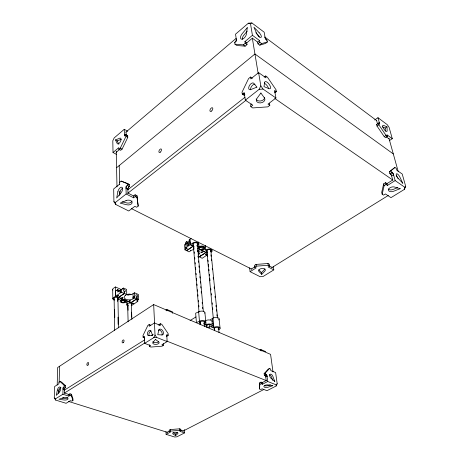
<?xml version="1.0" encoding="UTF-8"?>
<svg xmlns="http://www.w3.org/2000/svg" width="460" height="460" viewBox="0 0 460 460"><rect width="100%" height="100%" fill="white"/><g stroke="black" fill="none" stroke-linecap="round" stroke-linejoin="round"><path stroke-width="0.69" d="M144.428 338.14L144.359 336.421L143.071 337.232L143.002 335.512L147.867 325.41L149.155 324.587L150.656 325.191M60.001 381.518L64.164 385.302L64.13 386.946A2.035 1.041 -70.5 0 0 63.003 389.275L64.492 389.758A2.035 1.041 -70.6 0 1 65.619 387.423L65.653 385.785L61.479 382.001L60.001 381.518L58.926 382.202L58.886 383.824L54.619 386.538L54.28 397.98L55.723 400.096L66.073 403.305L70.391 400.671L71.858 401.131L72.944 400.464L72.968 398.826L71.455 394.277L69.977 393.806L68.879 394.479L64.423 393.058L64.515 388.66M54.28 397.98L55.303 398.964L62.888 394.243L68.85 396.135L69.949 395.456L69.977 393.806M72.944 400.464L71.426 395.928L71.455 394.277M68.85 396.135L68.879 394.479M62.888 394.243L63.043 387.63L64.13 386.946L65.619 387.423M58.874 392.909L58.966 389.401M59.15 382.386L59.57 366.258M124.418 134.291L124.465 135.964L125.931 134.722L127.713 135.729L127.765 137.408L122.101 149.103L120.641 150.322L118.847 149.339L118.806 147.637L113.022 152.501L116.581 154.445M57.195 385.014L57.678 367.5L153.657 304.577L270.572 354.355L273.01 371.91M259.745 382.812L259.641 389.022L260.854 389.488L262.148 388.821L266.972 390.69L276.098 386.015L277.19 383.726L275.62 372.56L270.842 370.605L270.624 369.018L269.422 368.529L268.123 369.219L264.126 373.623L264.339 375.233L265.558 375.722L266.202 380.564L262.269 382.611L261.044 382.128L259.745 382.812L259.641 389.022M276.098 386.015L276.218 384.865L277.19 383.726M119.192 195.494L119.715 192.734A3.824 1.903 -62.9 0 1 122.624 188.312M58.305 393.237L58.828 390.632A2.961 1.501 -70.6 0 1 60.979 387.458M404.3 189.445L404.857 187.306L395.157 180.59L387.452 185.426L386.975 183.62L385.566 182.666L383.663 183.868L381.702 192.401L382.168 194.2L383.559 195.126L385.445 193.953L390.977 197.656L404.3 189.445L405.72 186.455L402.224 174.035L396.767 170.183L396.284 168.423L394.91 167.452L389.39 171.85L389.873 173.633L391.27 174.61M382.168 194.2L384.134 185.673L383.663 183.868M198.231 254.84L198.542 253.805M198.467 254.368L198.766 253.322L198.329 252.804M133.199 296.901L132.871 297.884L133.245 298.425L133.917 297.971L134.228 296.982L133.866 296.447L133.199 296.901L134.171 297.315L133.86 298.304L132.871 297.884M269.485 103.442L269.813 105.346L267.846 106.852L252.718 107.933L250.867 106.697L252.81 105.19L245.335 100.194L259.13 89.338L260.808 85.842L258.618 72.617L250.798 78.89L250.51 77.033L248.572 78.585L242.006 92.224L242.282 94.11L244.145 95.364L244.674 94.955A2.415 1.317 -56.9 0 1 244.939 94.817M144.411 337.738L144.635 343.344L153.795 337.64L155.031 335.07L154.439 322.972L160.425 325.421L160.333 323.719L161.816 324.329L168.118 333.563L168.222 335.277A2.168 1.363 59 0 0 166.842 336.404M118.847 149.339L120.307 148.114L125.982 136.401L125.931 134.722L125.586 135.01M247.244 31.119L244.087 34.845A4.226 2.156 -55.5 0 0 242.322 39.307M264.126 373.623L265.437 372.933L269.422 368.529M261.757 274.39L259.032 271.549A3.375 1.88 -7.8 0 1 259.911 269.083A3.375 1.88 -7.8 0 1 264.23 268.755A3.375 1.88 -7.8 0 1 264.828 271.107L261.757 274.39L261.51 272.665L264.58 269.382A3.369 1.88 -7.8 0 0 264.943 268.893M404.857 187.306L405.72 186.455M175.622 435.654L177.681 433.734A2.633 1.081 -4.1 0 0 176.933 432.417A2.633 1.081 -4.1 0 0 173.558 432.687A2.633 1.081 -4.1 0 0 173.144 434.096L175.622 435.654L175.53 434.125L177.583 432.199M389.39 171.85L394.91 167.452M127.788 131.307L124.269 129.294L114.195 137.908L112.803 140.777L113.022 152.501M248.314 23.247L235.537 34.172L236.538 40.934L234.721 42.475L234.974 44.177L236.762 45.465L245.151 46.172L247.008 44.62L246.732 42.889L244.939 41.584L252.425 35.294L250.441 23.351L248.314 23.247L251.936 23L264.166 32.188L265.138 37.634M125.833 132.187L236.164 38.335M234.974 44.177L243.351 44.873L245.209 43.315L244.939 41.584M116.248 152.271L120.054 149.08M246.732 42.889L252.339 38.191L257.68 42.13L257.974 43.855L259.745 45.155L265.546 43.458L267.409 41.923L266.696 39.922M127.311 136.062L127.713 135.729M257.68 42.13L259.561 40.566L252.425 35.294M257.974 43.855L259.854 42.297L259.561 40.566M259.745 45.155L261.625 43.602L267.409 41.923M116.581 167.727L254.949 53.987L393.311 153.939M119.634 182.309L121.141 181.096L127.437 183.511L129.294 184.483L129.358 186.323A2.633 1.322 -62.7 0 0 127.874 189.382L126.011 188.416A2.639 1.322 -62.7 0 1 127.495 185.351L127.437 183.511M119.68 184.121L113.689 188.928L113.925 201.744L115.834 204.533L128.754 210.996L134.837 206.327L136.66 207.253L138.19 206.08L136.959 195.713L135.113 194.758L133.567 195.96L133.636 197.817L126.178 193.982L125.959 186.57L127.495 185.351L129.358 186.323L128.334 187.134M242.73 93.754L242.282 94.11L244.208 92.581L244.49 94.472M264.189 77.13L265.661 75.963L267.484 77.251L276.046 89.809L276.38 91.689L274.902 92.834M127.828 189.796L244.921 97.29M115.834 204.533L115.471 202.411L126.178 193.982M127.466 193.505L246.014 100.257M251.545 104.035L250.573 104.788L250.867 106.697M133.636 197.817L135.182 196.615L135.113 194.758M274.913 92.31A2.955 1.202 53.5 0 1 276.38 91.689L274.574 90.424L275.931 98.014L267.996 104.109L269.813 105.346M120.336 290.381L120.307 289.064L115.379 286.959L113.269 288.443A3.168 1.736 -1.5 0 0 112.93 290.111M136.798 298.741L131.727 302.157L137.04 298.845L136.976 296.976A1.259 0.799 56 0 0 137.615 295.653A1.259 0.799 56 0 0 135.976 294.958A1.259 0.799 56 0 0 136.735 296.872L136.798 298.741L134.613 297.815L132.974 298.914A5.1 2.76 -2.1 0 1 126.017 299.316A5.1 2.76 -2.1 0 1 125.137 295.596L126.759 294.48L126.621 289.415L123.533 288.086L119.893 290.611L117.662 289.662L115.655 291.053L115.5 293.589L115.379 286.959M188.289 245.663L188.013 242.236L186.766 241.615L185.61 242.414L186.024 247.635L187.277 248.25L184.966 249.843L186.587 250.637L192.383 246.658L186.84 250.757L189.077 251.856L190.934 250.596A5.422 3.151 -4.9 0 1 193.97 249.584M191.17 238.544L190.009 239.355L189.98 241.989L189.773 239.516L189.077 240.005L189.416 244.128L187.093 245.732L186.766 241.615M116.915 290.502L117.576 290.041M186.283 243.432L184.558 244.628L184.966 249.843M188.013 242.236L189.169 241.431M123.533 288.086L117.714 292.06L117.662 289.662M137.735 299.954L137.787 301.392L134.142 303.83L115.748 296.125L115.707 293.721L115.546 296.263L113.419 297.741A3.191 1.719 -1.5 0 0 114.356 300.179M115.748 296.125L121.417 292.215L121.359 289.536M186.024 247.635L190.21 244.749L190.239 242.104L190.446 244.588L193.562 246.14M190.446 244.588L192.786 242.972A3.433 2.024 -5 0 1 197.633 242.604A3.433 2.024 -5 0 1 197.777 245.467L197.19 245.87L199.203 246.698A3.41 1.995 -5.3 0 1 203.861 246.433A3.41 1.995 -5.3 0 1 204.119 249.153L205.81 250.177L206.552 249.682A3.393 1.972 -5.6 0 1 211.18 249.418A3.393 1.972 -5.6 0 1 211.404 252.109L211.255 252.212M374.664 119.979L377.971 117.702L387.308 124.717L389.079 127.316L392.282 138.701L389.493 140.553M124.528 293.532L124.482 291.651A1.276 0.816 55.3 0 0 125.149 290.323A1.276 0.816 55.3 0 0 123.475 289.61A1.276 0.816 55.3 0 0 124.234 291.548L124.28 293.428L119.215 296.907L124.528 293.532L128.374 295.101M376.573 124.418L379.299 122.561A2.467 0.851 55.7 0 1 378.384 123.176L378.833 124.815L386.055 135.412L387.4 136.407L385.572 137.626L384.226 136.637L377.016 126.051L376.573 124.418A2.461 0.851 55.7 0 0 377.033 124.631M377.016 126.051L378.833 124.815M197.857 248.273L199.68 249.182L198.973 247.825L200.778 246.594L203.326 246.802L204.062 248.239L202.256 249.458L199.847 249.262L207.098 252.873M137.787 301.392L136.58 300.88L138.615 299.517L138.431 294.48L134.441 292.767L132.808 293.871A5.077 2.772 -2 0 1 126.408 294.469M122.32 300.133L124.12 300.253L125.149 299.552M199.479 246.986L202.055 247.267L203.406 246.347M382.415 126.891L385.227 128.064L387.027 126.851L387.165 130.565A3.594 1.23 55.9 0 1 385.44 130.818A3.594 1.23 55.9 0 1 382.835 126.995A3.594 1.23 55.9 0 1 383.663 125.43L387.027 126.851M207.506 254.725L202.193 258.284L199.398 256.916L205.2 253.017L199.157 256.795L198.059 256.26M384.226 136.637L386.055 135.412M118.26 291.697L119.893 290.611M165.807 310.172L166.888 309.482L172.586 311.909L172.672 313.289M154.439 322.972L149.23 326.289L149.155 324.587M389.873 173.633L391.793 172.414L393.191 173.391L393.679 175.179M391.621 175.91L393.541 174.691A2.099 0.759 56.9 0 0 392.173 172.684L390.252 173.903A2.099 0.759 56.9 0 1 391.621 175.91L392.731 179.998L386.975 183.62M160.333 323.719L159.028 324.547L159.085 325.68M250.113 271.688L260.159 276.713L263.091 276.489L273.803 269.888L268.111 266.961L269.663 265.995L269.405 264.264L267.973 263.522L256.042 264.425L254.512 265.391L254.748 267.128L256.203 267.864L250.113 271.688L249.607 267.806M251.401 269.002L254.823 266.846M254.748 267.128L256.283 266.162L268.226 265.259L269.663 265.995M384.134 185.673L386.043 184.471L387.452 185.426M64.337 390.178L144.722 339.848M151.42 335.656L153.249 334.512M64.13 393.237L144.906 342.93M271.808 267.628L388.389 195.396M190.066 320.568L195.948 316.934M149.31 344.747L149.385 346.478L150.679 345.684L144.635 343.344M166.721 336.041A2.168 1.363 59 0 1 166.905 336.087L168.222 335.277L166.744 334.679L167.147 341.59L161.874 344.81L163.357 345.391L163.265 343.66M163.357 345.391L162.052 346.19L150.886 347.058L149.385 346.478M210.496 319.654L212.992 318.147A3.588 1.851 -5.6 0 1 217.695 317.618A3.588 1.851 -5.6 0 1 218.661 319.953M209.478 327.198L211.416 326.036L210.651 324.708L207.937 324.541L205.999 325.709L206.776 327.037L209.478 327.198L209.202 324.237M204.821 313.26A3.634 1.903 -5 0 0 203.032 311.242A3.634 1.903 -5 0 0 198.662 311.886L195.644 313.202L196.414 322.575L199.462 321.264A3.663 1.886 -5 0 1 204.631 320.861A3.663 1.886 -5 0 1 204.752 323.529L204.125 323.909L206.097 324.754A3.634 1.857 -5.3 0 1 211.226 324.352A3.634 1.857 -5.3 0 1 211.312 326.985L213.256 327.819L213.883 327.445A3.611 1.834 -5.6 0 1 218.983 327.043A3.611 1.834 -5.6 0 1 219.035 329.647M259.911 350.204L260.987 349.606L265.736 351.63M199.007 247.549C197.777 245.565 198.317 249.837 200.778 246.594M125.712 301.565C126.707 303.289 126.69 299.724 124.171 302.375L121.768 302.22L120.899 301.012L122.446 299.96L124.735 300.11L115.546 296.263M264.339 375.233L265.65 374.538L266.869 375.032L267.087 376.642M184.42 429.588L184.638 432.866L179.797 431.325L180.906 430.755L180.809 429.214L179.59 428.823L170.269 429.577L169.171 430.152L169.257 431.693L170.487 432.078L166.106 434.355L165.962 431.727M167.112 432.25L169.303 431.106M169.257 431.693L170.361 431.118L179.688 430.364L180.906 430.755M259.946 384.428L261.257 383.749L262.482 384.232L267.731 381.495L276.218 384.865M182.655 431.296L263.816 389.516M184.638 432.866L176.927 436.816L174.627 437L166.106 434.355M144.428 337.41L143.071 337.232L144.578 337.824M115.454 139.932L119.479 138.299A3.203 1.512 -61.5 0 1 121.037 139.501A3.203 1.512 -61.5 0 1 119.243 143.198A3.203 1.512 -61.5 0 1 117.07 143.267L115.454 139.932L117.225 140.921L118.847 144.256M117.225 140.921L121.25 139.294M397.699 187.663L393.104 189.439A3.858 2.288 -15.2 0 1 388.246 188.933M270.549 384.732L267.852 385.589A2.864 1.288 -6.9 0 1 264.442 385.652M250.441 23.351L251.936 23M153.795 337.64L156.636 337.421L167.147 341.59M259.13 89.338L263.005 89.062L275.931 98.014M62.18 398.067L64.095 398.343A2.932 1.305 -0.7 0 0 67.885 397.561M122.09 201.773L126.655 202.906A3.835 2.426 -1.3 0 0 132.02 201.037M68.448 401.407L167.434 432.354M180.303 429.985L183.327 430.945M69.949 395.456L71.426 395.928M64.164 385.302L65.653 385.785M129.294 184.483L121.141 181.096M166.572 341.004L266.668 380.748M265.938 374.653L265.437 372.933M121.417 292.215L124.28 293.428M137.04 298.845L138.615 299.517M206.114 325.203L207.247 325.686M113.925 201.744L115.471 202.411M211.577 323.213L212.871 323.771M190.21 244.749L194.034 246.646M197.857 248.549L207.414 253.299M131.393 208.587L251.827 269.215M135.182 196.615L137.034 197.57L138.19 206.08M133.567 195.96L127.989 193.085L127.84 188.157M269.077 265.857L272.13 267.427M120.307 148.114L122.101 149.103M125.62 135.412L124.436 134.74A2.035 0.966 -61.2 0 0 125.534 135.05M125.982 136.401L127.765 137.408M173.052 432.567L175.53 434.125M244.674 94.955L242.805 93.702A2.421 1.317 -56.9 0 1 244.404 93.961M267.105 40.221L265.368 38.933L265.069 37.237M274.861 98.509L392.978 180.17M250.51 77.033L252.356 78.321M392.121 172.638L391.305 170.625M258.618 72.617L265.983 77.82L265.661 75.963M243.351 44.873L245.151 46.172M245.209 43.315L247.008 44.62M386.268 136.821L389.131 138.931M392.282 138.701L386.94 134.757L387.4 136.407M259.854 42.297L261.625 43.602M378.384 123.176L379.741 124.188L377.971 117.702M264.724 36.984L376.769 120.675M255.846 32.712L257.255 34.189A3.645 1.409 52.1 0 1 259.279 37.157M258.796 269.819L261.51 272.665M118.99 290.639L118.617 290.111L118.645 291.439M155.031 335.07L156.636 337.421M260.808 85.842L263.005 89.062M272.78 380.328L271.607 377.24A2.536 1.409 62.4 0 0 269.33 374.825M55.303 398.964L55.723 400.096M388.976 138.374L398.279 171.798M393.565 174.76L395.157 180.59M376.608 120.554L377.487 123.797A2.461 0.851 55.7 0 1 377.522 123.987M385.566 182.666L386.043 184.471M252.31 38.042L258.169 73.456M273.315 266.656L273.803 269.888M244.421 94.03L245.335 100.194M267.973 263.522L268.226 265.259M256.042 264.425L256.283 266.162M267.036 376.263L267.731 381.495M260.987 349.606L261.171 350.986M262.269 382.611L262.482 384.232M261.044 382.128L261.257 383.749M219.127 318.987L220.064 328.267M210.766 249.866L217.609 318.216M218.534 327.474L219.035 332.459M210.427 249.895L210.571 251.315M210.927 254.88L211.065 256.3M211.353 259.152L211.496 260.573M212.278 268.404L212.416 269.83M213.198 277.662L213.342 279.088M214.124 286.919L214.268 288.339M215.05 296.177L215.188 297.597M215.97 305.428L216.114 306.854M216.395 309.701L216.539 311.127M216.896 314.686L217.039 316.112M218.247 328.216L218.391 329.636M207.052 250.148L207.259 252.287M207.535 255.133L207.673 256.559M208.018 260.118L208.156 261.544M208.432 264.391L208.639 266.53M208.915 269.376L209.053 270.802M209.398 274.361L209.536 275.787M209.812 278.639L210.019 280.772M210.778 288.61L210.916 290.036M211.261 293.595L211.399 295.021M212.163 302.853L212.302 304.278M212.646 307.838L212.784 309.264M206.712 250.171L213.256 317.837M214.285 328.52L214.492 330.659M212.992 318.147L213.883 327.445M205.355 245.398L205.81 250.177M212.365 318.521L213.256 327.819M203.906 246.589L204.062 248.239M202.055 247.267L202.256 249.458M206.615 325.26L206.776 327.037M198.622 242.006L199.053 246.802M204.918 312.754L206.097 324.754M198.875 246.721L198.973 247.825M198.168 250.136L198.427 252.919M198.53 254.144L198.8 254.466A5.422 3.151 -4.9 0 0 197.84 249.947M197.248 243.047L203.355 311.575M204.246 321.569L204.694 326.565M197.098 245.214L197.225 246.64M197.541 250.211L197.668 251.637M198.047 255.921L198.174 257.347M198.49 260.918L198.617 262.344M198.939 265.914L199.065 267.34M199.381 270.911L199.508 272.337M199.887 276.621L200.014 278.053M200.33 281.618L200.456 283.049M200.773 286.62L200.899 288.046M201.221 291.617L201.348 293.043M202.17 302.323L202.296 303.749M202.613 307.32L202.739 308.746M204.01 323.023L204.136 324.455M193.729 246.186L193.913 248.325M194.223 251.896L194.344 253.322M194.712 257.611L194.833 259.037M195.143 262.608L195.264 264.034M195.569 267.605L195.753 269.75M196.064 273.32L196.184 274.746M196.489 278.317L196.673 280.462M196.983 284.033L197.104 285.459M197.472 289.742L197.593 291.174M197.903 294.745L198.024 296.171M198.392 300.455L198.513 301.886M198.823 305.457L198.944 306.883M200.232 321.879L200.353 323.311M193.142 243.351L199.013 311.909M199.864 321.908L200.111 324.766M198.662 311.886L199.462 321.264M190.653 250.269L190.704 250.757M179.59 428.823L179.688 430.364M166.888 309.482L166.968 310.868M170.269 429.577L170.361 431.118M153.657 304.577L154.554 322.834M136.959 195.713L137.034 197.57M134.441 292.767L134.613 297.815M385.227 128.064L385.33 131.163M133.015 293.733L133.13 297.114M133.164 298.31L133.187 298.776M126.092 131.962L126.189 135.113M131.37 303.554L131.865 319.326M131.324 312.179L131.48 317.199M124.269 129.294L124.43 134.682M127.949 304.531L128.11 310.27M127.615 303.841L128.116 321.77M125.321 294.986L125.338 295.458M124.12 300.253L124.171 302.375L125.718 301.329L124.907 300.184L133.94 303.968L131.928 305.313A3.145 1.685 -2.1 0 1 131.192 305.681M119.22 165.554L119.68 184.69M119.83 191.067L119.916 194.609M121.716 300.098L121.768 302.22M116.23 151.277L116.989 186.846M117.915 297.833L118.525 327.842M117.599 297.856L117.668 301.426M117.984 317.147L118.128 324.294M114.626 309.534L114.764 317.394M114.114 298.12L114.661 330.286M112.688 289.478L112.838 298.77M207.115 252.155A2.49 1.449 -5.6 0 1 206.942 250.177A2.49 1.449 -5.6 0 1 210.323 249.734A2.49 1.449 -5.6 0 1 210.91 251.66M193.349 245.278A2.524 1.489 -5 0 1 193.637 243.185A2.524 1.489 -5 0 1 197.156 243.116A2.524 1.489 -5 0 1 197.006 245.209M193.89 248.636A0.684 0.402 -4.9 0 1 193.89 248.124M200.882 255.035A0.673 0.397 -63.8 0 1 200.79 255.271M202.486 246.341A1.529 0.897 -5.3 0 1 200.267 246.548M186.07 244.243A0.678 0.385 55.3 0 1 186.058 243.616M188.232 249.09A0.678 0.391 -63.8 0 1 187.921 249.435M198.536 254.639A0.673 0.397 -63.8 0 1 198.973 253.759M117.415 300.202A3.191 1.719 -1.5 0 0 118.375 299.805L119.008 299.374L120.733 300.236A3.168 1.702 -1.9 0 0 121.302 302.53A3.168 1.702 -1.9 0 0 125.626 302.277L127.587 302.956L127.087 303.295A3.145 1.685 -2.1 0 0 128.173 305.86M128.035 305.296A2.311 1.236 -2.1 0 1 127.702 303.583A2.311 1.236 -2.1 0 1 130.91 303.284A2.311 1.236 -2.1 0 1 131.376 304.986M114.339 299.592A2.346 1.265 -1.5 0 1 114.436 297.787A2.346 1.265 -1.5 0 1 117.783 297.81A2.346 1.265 -1.5 0 1 117.541 299.621M124.027 299.673A1.426 0.77 -1.8 0 1 122.504 299.713M137.551 299.684A0.632 0.351 -66.7 0 1 137.316 299.719M123.82 293.25A0.638 0.345 -66.6 0 1 123.165 293.704M136.218 298.77A0.632 0.351 -66.7 0 1 135.93 299.04M134.165 297.833A0.632 0.351 -66.7 0 1 134.538 297.304M143.422 337.013A1.765 1.006 -68.4 0 1 144.405 337.674M158.711 341.648A3.185 1.593 -3.3 0 1 155.658 342.666A3.185 1.593 -3.3 0 1 152.846 341.717M149.195 335.731A2.806 1.61 -68.1 0 1 149.207 332.977A2.806 1.61 -68.1 0 1 151.081 330.912M158.499 329.969A3.185 2.024 58.6 0 1 161.402 331.568A3.185 2.024 58.6 0 1 161.96 335.041M396.204 175.755A3.289 1.184 57 0 1 398.049 178.463M264.615 97.56A4.358 3.116 -11.1 0 1 260.728 100.947A4.358 3.116 -11.1 0 1 256.099 98.98M250.568 89.763A3.858 2.11 -56.3 0 1 251.873 85.991A3.858 2.11 -56.3 0 1 254.938 84.197M264.408 83.289A4.358 1.794 53.1 0 1 268.594 88.768M236.285 39.238A2.852 1.438 -56 0 1 234.721 42.475M266.633 39.865A2.277 0.868 52.4 0 1 265.155 37.703M127.391 294.964A1.874 1.018 -2.1 0 1 129.064 294.078A1.874 1.018 -2.1 0 1 130.996 294.688M128.035 294.578A1.564 0.851 -2.1 0 1 128.696 294.308M129.892 294.302A1.564 0.851 -2.1 0 1 130.513 294.567M205.166 321.126A3.622 1.869 -5.3 0 1 209.656 319.976A3.622 1.869 -5.3 0 1 211.841 322.029M214.452 329.303A2.346 1.19 -5.6 0 1 215.102 327.669A2.346 1.19 -5.6 0 1 218.241 327.641A2.346 1.19 -5.6 0 1 218.138 329.262M200.48 323.391A2.38 1.225 -5 0 1 200.393 321.661A2.38 1.225 -5 0 1 203.751 321.402A2.38 1.225 -5 0 1 203.832 323.133M202.636 249.544C203.648 250.596 203.837 248.452 202.636 249.544M121.129 299.885L122.078 299.897L121.141 299.857M247.267 27.669L246.445 33.804A4.232 2.151 -55.6 0 1 243.662 38.45A4.232 2.151 -55.6 0 1 240.591 38.249A4.232 2.151 -55.6 0 1 242.311 33.54L247.267 27.669M264.661 82.397L263.977 86.629L268.91 88.625A4.364 1.788 53.1 0 0 269.341 84.496A4.364 1.788 53.1 0 0 264.661 82.397M117.852 191.785L116.667 198.001L120.911 193.033A3.829 1.897 -62.9 0 0 121.888 187.249A3.829 1.897 -62.9 0 0 117.852 191.785M57.345 390.16L56.292 395.37L59.369 392.052A2.967 1.501 -70.6 0 0 60.254 387.171A2.967 1.501 -70.6 0 0 57.345 390.16M158.78 330.36L157.74 334.719L161.897 334.926A3.191 2.018 58.6 0 0 162.714 330.746A3.191 2.018 58.6 0 0 158.78 330.36M260.9 93.018L256.927 98.463A4.364 3.116 -11.1 0 0 260.475 102.919A4.364 3.116 -11.1 0 0 264.431 97.934L260.9 93.018M155.48 339.428L153.077 342.228A3.191 1.587 -3.3 0 0 156.158 344.379A3.191 1.587 -3.3 0 0 158.591 341.797L155.48 339.428M265.983 374.681L264.673 375.372A1.616 0.903 62.3 0 1 265.707 376.889L267.024 376.199A1.616 0.903 62.3 0 0 265.983 374.681M126.069 200.594L120.175 203.142L126.707 204.757A3.841 2.421 -1.3 0 0 132.123 202.245A3.841 2.421 -1.3 0 0 126.069 200.594M256.893 87.13L251.125 89.441A3.87 2.104 -56.4 0 1 249.211 85.991A3.87 2.104 -56.4 0 1 253.972 83.53L256.893 87.13M400.166 188.703L393.593 191.233A3.864 2.288 -15.2 0 1 388.999 191.044A3.864 2.288 -15.2 0 1 389.769 187.939A3.864 2.288 -15.2 0 1 394.622 187.053L400.166 188.703M63.273 397.773L58.949 399.257L64.061 399.993A2.938 1.299 -0.8 0 0 68.017 398.532A2.938 1.299 -0.8 0 0 63.273 397.773M272.791 385.704L268.065 387.199A2.869 1.282 -6.9 0 1 264.483 387.188A2.869 1.282 -6.9 0 1 264.627 385.52A2.869 1.282 -6.9 0 1 268.255 384.945L272.791 385.704M152.536 335.127L148.839 335.57A2.806 1.61 -68.1 0 1 147.844 332.045A2.806 1.61 -68.1 0 1 150.938 331.2L152.536 335.127M274.798 381.501L271.227 378.471A2.541 1.409 62.4 0 1 269.658 375.607A2.541 1.409 62.4 0 1 270.911 374.187A2.541 1.409 62.4 0 1 272.918 376.556L274.798 381.501M259.118 32.631L253.937 27.209L256.594 33.287A3.651 1.403 52.1 0 0 260.9 37.432A3.651 1.403 52.1 0 0 259.118 32.631M402.782 183.206L398.452 178.67A3.295 1.179 57 0 1 396.296 175.047A3.295 1.179 57 0 1 397.417 174.001A3.295 1.179 57 0 1 399.964 177.261L402.782 183.206M201.675 252.488A0.678 0.397 -5.3 0 0 202.728 252.126A0.678 0.397 -5.3 0 0 201.756 251.804A0.678 0.397 -5.3 0 0 201.675 252.488M205.896 254.834A0.673 0.391 -5.5 0 0 206.873 254.403A0.673 0.391 -5.5 0 0 205.838 254.161A0.673 0.391 -5.5 0 0 205.896 254.834M187.145 243.236A0.684 0.385 55.3 0 0 187.996 243.927A0.684 0.385 55.3 0 0 187.726 242.903A0.684 0.385 55.3 0 0 187.145 243.236M186.179 248.411A0.684 0.391 -63.8 0 0 186.34 247.336A0.684 0.391 -63.8 0 0 185.581 248.089A0.684 0.391 -63.8 0 0 186.179 248.411M120.48 292.301A0.644 0.345 -66.5 0 0 120.664 291.272A0.644 0.345 -66.5 0 0 119.985 291.956A0.644 0.345 -66.5 0 0 120.48 292.301M129.605 301.15A0.632 0.339 -2.1 0 0 130.554 300.828A0.632 0.339 -2.1 0 0 129.605 300.558A0.632 0.339 -2.1 0 0 129.605 301.15M122.003 297.959A0.638 0.345 -1.8 0 0 122.958 297.637A0.638 0.345 -1.8 0 0 121.998 297.361A0.638 0.345 -1.8 0 0 122.003 297.959M117.743 295.947A0.638 0.345 -1.6 0 0 118.697 295.625A0.638 0.345 -1.6 0 0 117.731 295.349A0.638 0.345 -1.6 0 0 117.743 295.947M87.992 365.067A1.501 0.793 -69.6 0 0 88.406 362.606A1.501 0.793 -69.6 0 0 86.888 364.171A1.501 0.793 -69.6 0 0 87.992 365.067M123.372 342.527A1.552 0.857 -68.6 0 0 123.751 340.009A1.552 0.857 -68.6 0 0 122.13 341.653A1.552 0.857 -68.6 0 0 123.372 342.527M160.275 152.162A1.972 1.006 -60.9 0 0 161.259 149.074A1.972 1.006 -60.9 0 0 159.011 150.892A1.972 1.006 -60.9 0 0 160.275 152.162M211.537 111.055A2.087 1.104 -58.3 0 0 212.52 107.853A2.087 1.104 -58.3 0 0 210.036 109.854A2.087 1.104 -58.3 0 0 211.537 111.055"/></g></svg>
